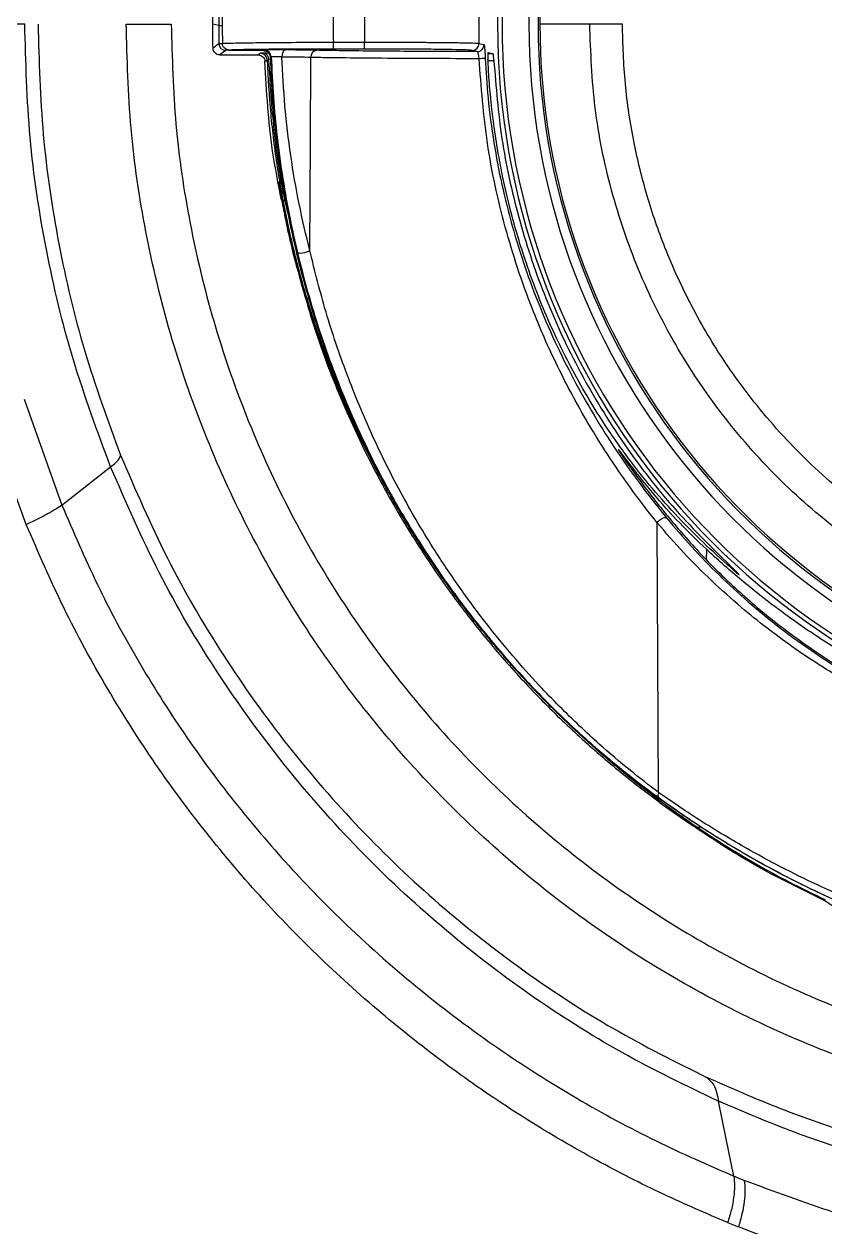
# Model space of a CAD drawing. Extents: x -50 to 17, y -20 to 123.
# Drawn here: x -45.55 to -42.06, y 31.55 to 36.8 of the extents above; entities that cross this region are included whole.
import ezdxf

# ---------------------------------------------------------------- set-up
doc = ezdxf.new("R2010")
doc.units = 0
doc.header["$MEASUREMENT"] = 0
doc.layers.add('GEOMETRY', color=2, linetype='Continuous', lineweight=25)

# ---------------------------------------------------------------- blocks, each defined once
blk = doc.blocks.new('2026 FREEFLOW AZURE')
at = {"layer": 'GEOMETRY'}
for p, q in [((-29.1044, -40.3297), (-29.3616, -40.3297)), ((-28.2574, -40.3363), (-28.2837, -40.3297)), ((-26.6376, -40.3297), (-26.8532, -40.3297)), ((-28.2566, -40.4154), (-28.2413, -40.414)), ((-28.2104, -40.4434), (-28.0581, -40.4434)), ((-27.7568, -40.409), (-27.6207, -40.409)), ((-27.7568, -40.4388), (-27.7568, -40.409)), ((-27.6207, -40.4388), (-27.7568, -40.4388)), ((-27.6207, -40.4388), (-27.6207, -40.409)), ((-28.2524, -40.4646), (-28.0854, -40.4646)), ((-28.0381, -40.4565), (-28.0609, -40.4568)), ((-27.0817, -40.4894), (-27.0559, -40.4894)), ((-27.0588, -40.4598), (-27.0811, -40.4598)), ((-27.9762, -41.0418), (-27.9792, -41.0407)), ((-29.1073, -41.9682), (-28.942, -42.4307)), ((-29.0978, -42.5153), (-29.2737, -42.0329)), ((-26.4769, -42.243), (-26.4767, -42.2332)), ((-28.942, -42.4307), (-28.7293, -42.2643)), ((-26.3367, -43.6862), (-26.3435, -42.5079)), ((-26.1271, -42.67), (-26.1269, -42.6249)), ((-26.0353, -45.5647), (-25.9884, -45.5836))]:
    blk.add_line(p, q, dxfattribs=at)
at = {"layer": 'GEOMETRY', "flags": 128}
for points in [[(-28.2267, -40.4449), (-28.2411, -40.4559), (-28.2524, -40.4646)], [(-28.0581, -40.4434), (-28.0599, -40.4447), (-28.0613, -40.4458)], [(-27.9649, -40.4427), (-27.9681, -40.4434), (-27.9712, -40.4451), (-27.974, -40.4478), (-27.9765, -40.4515), (-27.9786, -40.456), (-27.9801, -40.461), (-27.9811, -40.4666), (-27.9815, -40.4723)], [(-27.1289, -40.4501), (-27.1413, -40.4471), (-27.151, -40.4447)], [(-27.1211, -40.414), (-27.1087, -40.417), (-27.0989, -40.4194)], [(-27.0816, -40.4542), (-27.0688, -40.4573), (-27.0588, -40.4598)], [(-28.0761, -40.4573), (-28.0813, -40.4614), (-28.0854, -40.4646)], [(-28.0555, -40.4934), (-28.0502, -40.4894), (-28.0461, -40.4862)], [(-28.0313, -40.4748), (-28.0295, -40.4735), (-28.0281, -40.4724)], [(-27.8598, -41.3194), (-27.8572, -40.846), (-27.8552, -40.4742)], [(-27.9815, -41.0954), (-27.9799, -41.0973), (-27.9756, -41.0984), (-27.9692, -41.0988), (-27.9644, -41.0986)], [(-27.8598, -41.3194), (-27.8657, -41.3231), (-27.8735, -41.3264), (-27.8823, -41.329), (-27.8914, -41.3307), (-27.8998, -41.3312), (-27.9068, -41.3306), (-27.9117, -41.3288), (-27.914, -41.3261)], [(-26.3435, -42.5079), (-26.339, -42.5023), (-26.3335, -42.4971), (-26.3274, -42.4925), (-26.321, -42.4889), (-26.3148, -42.4865), (-26.3092, -42.4855), (-26.3045, -42.486), (-26.3011, -42.4879)], [(-25.6105, -44.1536), (-25.6105, -44.1567), (-25.6106, -44.1591)], [(-26.0084, -45.3616), (-26.0418, -45.1983), (-26.0752, -45.0349)]]:
    blk.add_lwpolyline(points, dxfattribs=at)
at = {"layer": 'GEOMETRY'}
for centre, radius, start, end in [((-23.8392, -40.3296), 3.201, 101.9069, 258.093), ((-23.8392, -40.3295), 3.181, 102.0011, 257.9989), ((-23.8392, -40.3295), 3.064, 102.4665, 257.5334), ((-23.8392, -40.3293), 3.024, 102.6741, 257.3258), ((-23.8392, -40.3273), 3.016, 103.1791, 256.8208), ((-23.8392, -40.3363), 4.4181, 178.9739, 180), ((-23.8392, -40.3368), 4.4027, 178.9952, 180), ((-23.8392, -40.3384), 3.9182, 178.9687, 181.0312), ((-23.8392, -40.3384), 3.7821, 178.9316, 181.0683), ((-23.8392, -40.3364), 3.2828, 178.6457, 181.3542), ((-28.2423, -40.1098), 0.227, 266.1953, 270.0789), ((-23.8392, -40.3363), 4.4181, 180, 181.026), ((-23.8392, -40.3368), 4.4027, 180, 181.0048), ((-21.1629, -49.6221), 11.6225, 127.61424, 127.77485), ((-28.2266, -40.4149), 0.03, 181.0434, 269.9832), ((-28.0613, -40.4758), 0.03, 1.9141, 89.9835), ((-28.0581, -40.4734), 0.03, 1.871, 89.9835), ((-27.8272, -40.4724), 0.028, 96.015, 183.6399), ((-27.1511, -40.4147), 0.03, 270.0848, 1.3286), ((-27.1289, -40.4201), 0.03, 270.085, 1.4647), ((-28.0761, -40.4873), 0.03, 2.1143, 89.9836), ((-28.0656, -40.4836), 0.0272, 354.0573, 80.0712), ((-27.1335, -40.0641), 0.4159, 271.7828, 275.4914), ((-26.3191, -43.6967), 0.0205, 149.1735, 220.4012), ((-26.2173, -43.7862), 0.0159, 166.52, 229.4734), ((-26.1628, -43.8208), 0.0169, 244.4454, 302.5177)]:
    blk.add_arc(centre, radius, start, end, dxfattribs=at)
for points, knots in [([(0, -78.9807), (-0.2, -78.9806), (-1.2, -78.9802), (-3.8001, -78.9706), (-7.8002, -78.9311), (-12.2829, -78.85), (-16.448, -78.7432), (-20.2955, -78.617), (-23.1801, -78.4946), (-25.1028, -78.4087), (-25.9062, -78.3706), (-26.5502, -78.3109), (-27.0326, -78.2324), (-27.5088, -78.1229), (-28.0194, -77.9636), (-28.5584, -77.7443), (-29.1196, -77.4599), (-29.6551, -77.1295), (-30.1606, -76.7561), (-30.6321, -76.3407), (-31.0676, -75.8869), (-31.4641, -75.3985), (-31.7943, -74.9136), (-32.0654, -74.4413), (-32.2868, -73.9889), (-32.4781, -73.5224), (-32.6376, -73.0447), (-32.772, -72.5285), (-32.8702, -71.9733), (-32.9456, -71.1863), (-33.0009, -70.2008), (-33.0534, -69.0184), (-33.0915, -67.8353), (-33.171, -65.4701), (-33.2841, -61.9227), (-33.3842, -57.1916), (-33.4538, -52.46), (-33.4941, -47.728), (-33.5123, -42.9959), (-33.5152, -37.7511), (-33.5017, -31.9936), (-33.4541, -26.4051), (-33.3783, -21.4986), (-33.2967, -17.7475), (-33.2045, -14.4704), (-33.1115, -11.6671), (-33.0234, -9.6084), (-32.9688, -8.2933), (-32.9388, -7.7222), (-32.8886, -7.1485), (-32.7978, -6.5752), (-32.66, -6.0074), (-32.4856, -5.4765), (-32.2819, -4.9834), (-32.0573, -4.5269), (-31.8027, -4.0858), (-31.5196, -3.6631), (-31.2086, -3.2613), (-30.87, -2.8823), (-30.5058, -2.5264), (-30.118, -2.1956), (-29.7093, -1.8918), (-29.2828, -1.6181), (-28.8398, -1.3749), (-28.3823, -1.1622), (-27.9107, -0.9813), (-27.4282, -0.8346), (-26.908, -0.7182), (-26.3509, -0.642), (-25.7605, -0.5973), (-25.1687, -0.5733), (-23.2063, -0.4943), (-19.8745, -0.3423), (-15.9539, -0.2243), (-12.033, -0.1268), (-8.1115, -0.0549), (-3.8389, -0.0078), (-1.135, -0.0023), (0, 0)], [0, 0, 0, 0, 0.0043698, 0.0218491, 0.056809, 0.091769, 0.1198046, 0.1478403, 0.1758752, 0.1828844, 0.189893, 0.1934458, 0.1970065, 0.2005644, 0.2041136, 0.2086796, 0.2132619, 0.2178446, 0.222411, 0.2269761, 0.2315574, 0.2361388, 0.2407038, 0.2443597, 0.2480279, 0.2517, 0.2553674, 0.2590225, 0.2633453, 0.2676701, 0.2762888, 0.2849086, 0.2935298, 0.3021503, 0.3366129, 0.3710757, 0.4055387, 0.4400022, 0.4744661, 0.5089296, 0.5545948, 0.6002598, 0.6310333, 0.6618067, 0.6822341, 0.7026616, 0.7230888, 0.7272545, 0.73142, 0.7355829, 0.7398316, 0.7440869, 0.7483354, 0.7520285, 0.7557342, 0.7594436, 0.7631483, 0.7668405, 0.7705359, 0.7742442, 0.7779569, 0.7816651, 0.7853605, 0.7890218, 0.7926972, 0.7963758, 0.800048, 0.8037066, 0.8080106, 0.8123205, 0.8166378, 0.8209518, 0.8552299, 0.8895082, 0.9066462, 0.9409236, 0.9752009, 1, 1, 1, 1]), ([(0, -78.7726), (-1.424, -78.769), (-4.2759, -78.762), (-8.5576, -78.7097), (-12.8432, -78.6294), (-17.295, -78.5116), (-21.0157, -78.3798), (-23.4132, -78.2765), (-24.3106, -78.2354), (-24.6052, -78.2217), (-24.9025, -78.2077), (-25.2182, -78.1926), (-25.619, -78.1726), (-26.0846, -78.1465), (-26.6157, -78.0981), (-27.1381, -78.0038), (-27.6568, -77.8657), (-28.1617, -77.6853), (-28.6498, -77.4682), (-29.121, -77.2173), (-29.5724, -76.9317), (-30.0027, -76.6129), (-30.4084, -76.2631), (-30.7873, -75.8843), (-31.1373, -75.4786), (-31.4564, -75.0481), (-31.7432, -74.5948), (-31.9949, -74.1217), (-32.2158, -73.6246), (-32.4034, -73.1052), (-32.5509, -72.5636), (-32.6557, -72.0114), (-32.7135, -71.457), (-32.748, -70.899), (-32.7793, -70.2344), (-32.8133, -69.462), (-32.8498, -68.5875), (-32.9034, -67.2216), (-32.9688, -65.3629), (-33.0581, -62.4001), (-33.1438, -58.8258), (-33.2141, -54.7839), (-33.2608, -50.8844), (-33.289, -47.1273), (-33.303, -43.3671), (-33.3064, -39.2589), (-33.3023, -34.8112), (-33.2789, -30.0251), (-33.2303, -25.2473), (-33.1548, -20.6608), (-33.0516, -16.2679), (-32.9546, -13.1601), (-32.8794, -11.1464), (-32.8429, -10.2227), (-32.803, -9.2862), (-32.7689, -8.4977), (-32.7349, -7.8595), (-32.7014, -7.3806), (-32.6431, -6.9014), (-32.5507, -6.4237), (-32.4255, -5.9535), (-32.2626, -5.477), (-32.0603, -4.9973), (-31.8179, -4.5173), (-31.5404, -4.0579), (-31.2302, -3.6207), (-30.8885, -3.2077), (-30.5176, -2.8211), (-30.1192, -2.463), (-29.6954, -2.1351), (-29.2484, -1.8393), (-28.7809, -1.5777), (-28.2957, -1.351), (-27.7877, -1.1569), (-27.2564, -1.0037), (-26.7105, -0.8956), (-26.1548, -0.838), (-25.5911, -0.8063), (-25.0233, -0.7786), (-24.2111, -0.7404), (-23.1541, -0.6928), (-20.7157, -0.5902), (-17.2809, -0.4688), (-12.852, -0.3514), (-8.5617, -0.271), (-4.2771, -0.2187), (-1.4242, -0.2116), (0, -0.2081)], [0, 0, 0, 0, 0.0312612, 0.0626079, 0.0940026, 0.1253571, 0.1603734, 0.175733, 0.1780362, 0.1800961, 0.182206, 0.1845704, 0.1870343, 0.1910167, 0.194808, 0.198734, 0.202655, 0.2065789, 0.2104903, 0.2143719, 0.2182889, 0.2222045, 0.2261203, 0.2300375, 0.2339549, 0.2378723, 0.2417901, 0.2457194, 0.2496274, 0.2537222, 0.2578306, 0.2619383, 0.2660447, 0.2700593, 0.2742093, 0.2806511, 0.2870319, 0.2934253, 0.3106591, 0.3278617, 0.3584975, 0.3891462, 0.4166064, 0.44411, 0.4716281, 0.4991549, 0.5342961, 0.5692692, 0.6042247, 0.639188, 0.669971, 0.7006873, 0.7074453, 0.7142101, 0.7209811, 0.7280224, 0.7315366, 0.7350115, 0.7385579, 0.7421283, 0.7456836, 0.7492314, 0.7531737, 0.7571044, 0.7610247, 0.7649455, 0.7688635, 0.7727804, 0.7766967, 0.7806133, 0.7845309, 0.7884546, 0.7923614, 0.796278, 0.8003826, 0.8044848, 0.8084773, 0.8126362, 0.8168791, 0.8209563, 0.8304858, 0.8401077, 0.8745332, 0.9059355, 0.9373691, 0.9687354, 1, 1, 1, 1]), ([(0, -78.5134), (-1.424, -78.5098), (-4.2756, -78.5028), (-8.5562, -78.4505), (-12.8399, -78.3702), (-16.052, -78.2851), (-18.1908, -78.2173), (-19.2584, -78.1811), (-20.3254, -78.1425), (-21.3916, -78.1015), (-22.4567, -78.058), (-23.5117, -78.0126), (-24.5581, -77.9645), (-25.4274, -77.9239), (-26.12, -77.8847), (-26.6364, -77.8331), (-27.1406, -77.7371), (-27.6375, -77.5996), (-28.122, -77.4213), (-28.5918, -77.2077), (-29.0455, -76.9607), (-29.4792, -76.6808), (-29.8916, -76.3692), (-30.2799, -76.028), (-30.6419, -75.659), (-30.976, -75.2646), (-31.2799, -74.8462), (-31.5521, -74.406), (-31.7916, -73.9467), (-32.0003, -73.4642), (-32.1768, -72.9605), (-32.3135, -72.4362), (-32.4093, -71.9018), (-32.4609, -71.3556), (-32.4935, -70.8015), (-32.5161, -70.3089), (-32.5345, -69.8978), (-32.5493, -69.5599), (-32.564, -69.217), (-32.5791, -68.8544), (-32.5944, -68.4808), (-32.6092, -68.1063), (-32.6492, -67.0731), (-32.7089, -65.3806), (-32.7984, -62.4159), (-32.8843, -58.8381), (-32.962, -54.3773), (-33.0148, -49.643), (-33.0421, -44.6345), (-33.0473, -40.0288), (-33.0442, -35.8268), (-33.0308, -32.0202), (-33.0028, -28.2033), (-32.9573, -24.379), (-32.8978, -20.8952), (-32.8278, -17.7523), (-32.7518, -14.9518), (-32.6827, -12.8379), (-32.63, -11.4088), (-32.601, -10.6621), (-32.5707, -9.9165), (-32.5377, -9.154), (-32.5083, -8.4809), (-32.4777, -7.8989), (-32.4451, -7.4273), (-32.39, -6.961), (-32.302, -6.5), (-32.1826, -6.0461), (-32.0266, -5.5864), (-31.8331, -5.1237), (-31.6007, -4.6612), (-31.335, -4.2178), (-31.0372, -3.7954), (-30.7088, -3.3961), (-30.352, -3.022), (-29.9686, -2.6751), (-29.5605, -2.3578), (-29.1302, -2.0711), (-28.6793, -1.8171), (-28.2111, -1.597), (-27.7216, -1.4085), (-27.2114, -1.2598), (-26.6848, -1.1542), (-26.1425, -1.0969), (-25.5885, -1.0658), (-25.0275, -1.0383), (-24.2175, -1.0002), (-23.1571, -0.9523), (-21.4985, -0.8826), (-19.4927, -0.8063), (-16.4967, -0.7073), (-12.8515, -0.6107), (-8.5617, -0.5302), (-4.2772, -0.4779), (-1.4242, -0.4709), (0, -0.4673)], [0, 0, 0, 0, 0.031448, 0.062976, 0.094543, 0.126068, 0.133937, 0.1418, 0.14966, 0.157515, 0.165366, 0.1732, 0.180838, 0.188498, 0.19242, 0.196157, 0.199951, 0.203738, 0.207532, 0.21134, 0.215126, 0.218929, 0.22273, 0.226531, 0.230334, 0.234136, 0.237937, 0.241744, 0.245555, 0.249366, 0.253345, 0.25733, 0.261319, 0.265321, 0.26944, 0.273577, 0.276209, 0.27853, 0.281045, 0.283789, 0.286545, 0.289303, 0.292066, 0.30938, 0.326703, 0.357571, 0.388416, 0.425233, 0.462131, 0.499028, 0.526948, 0.554931, 0.583095, 0.611244, 0.639395, 0.660044, 0.68067, 0.701266, 0.706754, 0.712254, 0.717768, 0.723234, 0.729109, 0.732647, 0.736104, 0.739548, 0.74301, 0.746461, 0.749906, 0.753722, 0.757527, 0.761327, 0.765128, 0.76893, 0.772733, 0.776535, 0.780338, 0.78414, 0.787945, 0.791757, 0.795555, 0.799518, 0.803479, 0.807398, 0.811551, 0.815731, 0.819802, 0.829461, 0.839173, 0.856464, 0.87379, 0.905374, 0.936993, 0.968546, 1, 1, 1, 1]), ([(0, -77.5952), (-1.4223, -77.5916), (-4.2703, -77.5846), (-8.5452, -77.5324), (-12.8224, -77.4522), (-16.08, -77.3659), (-18.3167, -77.2945), (-19.5347, -77.2526), (-20.752, -77.2076), (-21.9685, -77.1594), (-23.185, -77.108), (-24.3995, -77.0528), (-25.3775, -77.0073), (-26.0974, -76.9661), (-26.5583, -76.9152), (-26.9909, -76.8278), (-27.4146, -76.7053), (-27.8312, -76.5467), (-28.238, -76.3571), (-28.6313, -76.1374), (-29.006, -75.8898), (-29.3616, -75.615), (-29.6959, -75.3148), (-30.0073, -74.9906), (-30.2938, -74.6444), (-30.554, -74.278), (-30.7869, -73.8926), (-30.9906, -73.489), (-31.1763, -73.0491), (-31.3342, -72.5727), (-31.4541, -72.0597), (-31.5184, -71.6002), (-31.5495, -71.1948), (-31.5712, -70.8442), (-31.589, -70.4835), (-31.6033, -70.1671), (-31.6149, -69.908), (-31.6236, -69.7111), (-31.6319, -69.5227), (-31.6405, -69.3228), (-31.6498, -69.1013), (-31.6724, -68.5592), (-31.722, -67.3109), (-31.7909, -65.3602), (-31.8804, -62.3971), (-31.9663, -58.8196), (-32.0324, -55.0279), (-32.0748, -51.6341), (-32.1012, -48.6346), (-32.1179, -45.6313), (-32.1263, -42.6275), (-32.1284, -39.585), (-32.1266, -36.502), (-32.1181, -33.358), (-32.1003, -30.1922), (-32.0714, -27.0066), (-32.0297, -23.8208), (-31.9681, -20.2966), (-31.8784, -16.4368), (-31.7841, -13.3929), (-31.7146, -11.5017), (-31.6858, -10.7561), (-31.6555, -10.0087), (-31.6222, -9.2362), (-31.5926, -8.558), (-31.5625, -7.9784), (-31.5325, -7.5358), (-31.4842, -7.1162), (-31.4085, -6.7154), (-31.3059, -6.3216), (-31.1711, -5.9219), (-31.0032, -5.5194), (-30.8026, -5.1167), (-30.5726, -4.7314), (-30.3149, -4.3639), (-30.0304, -4.0162), (-29.721, -3.6903), (-29.3882, -3.388), (-29.0341, -3.1111), (-28.6608, -2.8614), (-28.2686, -2.6393), (-27.8619, -2.4472), (-27.4595, -2.2913), (-27.0657, -2.1729), (-26.6806, -2.0879), (-26.2769, -2.03), (-25.8437, -2.0001), (-25.3842, -1.9746), (-24.9112, -1.9522), (-24.1583, -1.9166), (-23.1262, -1.8701), (-20.6878, -1.7674), (-17.2587, -1.6461), (-12.8366, -1.5288), (-8.552, -1.4484), (-4.2725, -1.3961), (-1.4226, -1.3891), (0, -1.3855)], [0, 0, 0, 0, 0.032093, 0.064261, 0.096463, 0.128618, 0.13779, 0.146955, 0.156117, 0.165275, 0.174426, 0.18359, 0.192706, 0.196519, 0.199858, 0.20316, 0.206462, 0.2098, 0.213209, 0.216579, 0.219956, 0.223333, 0.22671, 0.230087, 0.233464, 0.23684, 0.240219, 0.243616, 0.247032, 0.250984, 0.254925, 0.258903, 0.261438, 0.264099, 0.266829, 0.269587, 0.271245, 0.272681, 0.274034, 0.2755, 0.277196, 0.279036, 0.287742, 0.305384, 0.323079, 0.35463, 0.386128, 0.408646, 0.431211, 0.453811, 0.476413, 0.498988, 0.522461, 0.545976, 0.569927, 0.593895, 0.617858, 0.641816, 0.673426, 0.704971, 0.71053, 0.716126, 0.721808, 0.727407, 0.733573, 0.737125, 0.740502, 0.743582, 0.74665, 0.749697, 0.752757, 0.756159, 0.759531, 0.7629, 0.766273, 0.76965, 0.773027, 0.776405, 0.779783, 0.78316, 0.786531, 0.789943, 0.7933, 0.796261, 0.799211, 0.80219, 0.805455, 0.809005, 0.812573, 0.816141, 0.826012, 0.835886, 0.871208, 0.903432, 0.935697, 0.967901, 1, 1, 1, 1]), ([(-28.2837, -40.3297), (-28.2836, -40.31), (-28.2835, -40.2748), (-28.2828, -40.2396), (-28.2824, -40.2241)], [0, 0, 0, 0, 0.56, 1, 1, 1, 1]), ([(-28.7293, -42.2643), (-28.7867, -42.1096), (-28.9013, -41.8006), (-29.0162, -41.3172), (-29.0909, -40.826), (-29.0999, -40.4952), (-29.1044, -40.3298)], [0, 0, 0, 0, 0.250991, 0.501314, 0.75063, 1, 1, 1, 1]), ([(-29.0463, -40.3297), (-29.0419, -40.4909), (-29.0332, -40.8132), (-28.9615, -41.2916), (-28.8514, -41.762), (-28.7411, -42.0627), (-28.6859, -42.2131)], [0, 0, 0, 0, 0.249811, 0.499285, 0.74946, 1, 1, 1, 1]), ([(-24.1103, -45.1444), (-24.2619, -45.1317), (-24.5653, -45.1063), (-25.0131, -45.0138), (-25.4507, -44.8826), (-25.8737, -44.7097), (-26.2786, -44.4978), (-26.6617, -44.2486), (-27.0195, -43.9642), (-27.3488, -43.6473), (-27.6467, -43.3007), (-27.9104, -42.9275), (-28.1377, -42.5311), (-28.3265, -42.115), (-28.4753, -41.6829), (-28.5818, -41.2387), (-28.6489, -40.7863), (-28.6573, -40.4819), (-28.6614, -40.3297)], [0, 0, 0, 0, 0.062497, 0.124992, 0.187486, 0.249982, 0.312482, 0.374987, 0.437496, 0.500003, 0.562506, 0.625005, 0.687499, 0.749993, 0.812488, 0.874988, 0.937492, 1, 1, 1, 1]), ([(-28.6614, -40.3297), (-28.6574, -40.3297), (-28.6492, -40.3297), (-28.6033, -40.3297), (-28.5397, -40.3297), (-28.4898, -40.3297), (-28.4649, -40.3297)], [0, 0, 0, 0, 0.25, 0.5, 0.75, 1, 1, 1, 1]), ([(-28.4649, -40.3297), (-28.4609, -40.4758), (-28.4529, -40.768), (-28.3883, -41.2021), (-28.2861, -41.6283), (-28.1433, -42.0427), (-27.9624, -42.4418), (-27.7443, -42.8217), (-27.4914, -43.1795), (-27.2079, -43.5092), (-26.8975, -43.809), (-26.5591, -44.0796), (-26.1928, -44.3202), (-25.8025, -44.5257), (-25.3962, -44.6928), (-24.9751, -44.8201), (-24.5417, -44.9108), (-24.2465, -44.9357), (-24.0992, -44.9481)], [0, 0, 0, 0, 0.062575, 0.1251, 0.187603, 0.250097, 0.312579, 0.375035, 0.437447, 0.499992, 0.561018, 0.622088, 0.685326, 0.748463, 0.810758, 0.873216, 0.936713, 1, 1, 1, 1]), ([(-28.2824, -40.4353), (-28.2828, -40.4156), (-28.2836, -40.3804), (-28.2836, -40.3452), (-28.2837, -40.3297)], [0, 0, 0, 0, 0.56, 1, 1, 1, 1]), ([(-21.0407, -40.3297), (-21.0454, -40.452), (-21.0546, -40.6964), (-21.1291, -41.0567), (-21.2465, -41.4043), (-21.409, -41.7334), (-21.6128, -42.0383), (-21.8546, -42.314), (-22.1302, -42.5558), (-22.435, -42.7596), (-22.764, -42.922), (-23.1115, -43.0402), (-23.4717, -43.112), (-23.8384, -43.1362), (-24.2051, -43.1122), (-24.5655, -43.0405), (-24.9133, -42.9225), (-25.2425, -42.7601), (-25.5476, -42.5562), (-25.8234, -42.3144), (-26.0653, -42.0386), (-26.2692, -41.7336), (-26.4318, -41.4044), (-26.5492, -41.0568), (-26.6237, -40.6965), (-26.6329, -40.452), (-26.6376, -40.3297)], [0, 0, 0, 0, 0.041718, 0.083416, 0.125087, 0.166732, 0.208358, 0.249973, 0.291587, 0.333208, 0.374846, 0.416508, 0.458198, 0.49991, 0.541631, 0.583339, 0.625025, 0.666689, 0.708334, 0.74997, 0.791604, 0.833246, 0.874902, 0.91658, 0.958282, 1, 1, 1, 1]), ([(-26.4948, -40.3297), (-26.5129, -40.3297), (-26.5491, -40.3297), (-26.5953, -40.3297), (-26.6287, -40.3297), (-26.6346, -40.3297), (-26.6376, -40.3297)], [0, 0, 0, 0, 0.25, 0.5, 0.75, 1, 1, 1, 1]), ([(-21.1835, -40.3297), (-21.1879, -40.4455), (-21.1968, -40.6775), (-21.2673, -41.0193), (-21.3639, -41.3055), (-21.4707, -41.537), (-21.5727, -41.719), (-21.6886, -41.8923), (-21.8178, -42.0561), (-21.9636, -42.2138), (-22.1262, -42.3633), (-22.3012, -42.4983), (-22.4762, -42.6118), (-22.6485, -42.706), (-22.8692, -42.8067), (-23.1493, -42.902), (-23.491, -42.9702), (-23.8387, -42.9929), (-24.1866, -42.9701), (-24.5285, -42.9022), (-24.8584, -42.7902), (-25.1708, -42.636), (-25.4604, -42.4426), (-25.6788, -42.2511), (-25.8371, -42.0821), (-25.9474, -41.9477), (-26.0423, -41.8151), (-26.1236, -41.6862), (-26.1925, -41.5628), (-26.2548, -41.4359), (-26.3229, -41.276), (-26.3902, -41.0808), (-26.4487, -40.8417), (-26.4874, -40.5906), (-26.4923, -40.4167), (-26.4948, -40.3297)], [0, 0, 0, 0, 0.041634, 0.083398, 0.125022, 0.150045, 0.175007, 0.200019, 0.224976, 0.249986, 0.277195, 0.304363, 0.329396, 0.352152, 0.37494, 0.416615, 0.458274, 0.499948, 0.541596, 0.583354, 0.62499, 0.666603, 0.708313, 0.74993, 0.770781, 0.791582, 0.812423, 0.829418, 0.846355, 0.863281, 0.880245, 0.908834, 0.937454, 0.968726, 1, 1, 1, 1]), ([(-28.2524, -40.4646), (-28.2563, -40.4642), (-28.264, -40.4633), (-28.2739, -40.4566), (-28.2808, -40.4469), (-28.2819, -40.4392), (-28.2824, -40.4353)], [0, 0, 0, 0, 0.25003, 0.499874, 0.749259, 1, 1, 1, 1]), ([(-28.2413, -40.414), (-28.233, -40.4137), (-28.2165, -40.413), (-28.1756, -40.4121), (-28.1251, -40.4112), (-28.0447, -40.4103), (-27.9469, -40.4096), (-27.8399, -40.4091), (-27.7846, -40.409), (-27.7568, -40.409)], [0, 0, 0, 0, 0.128391, 0.254471, 0.37824, 0.4997, 0.748336, 0.873895, 1, 1, 1, 1]), ([(-28.2104, -40.4434), (-28.2144, -40.443), (-28.2222, -40.4421), (-28.2308, -40.4365), (-28.236, -40.4305), (-28.24, -40.4237), (-28.2408, -40.4178), (-28.2413, -40.414)], [0, 0, 0, 0, 0.24978, 0.499297, 0.629295, 0.757708, 1, 1, 1, 1]), ([(-28.2104, -40.4434), (-28.2154, -40.4436), (-28.2242, -40.4441), (-28.2259, -40.4446), (-28.2267, -40.4449)], [0, 0, 0, 0, 0.558394, 1, 1, 1, 1]), ([(-27.7568, -40.4388), (-27.7952, -40.4389), (-27.8716, -40.4389), (-27.9796, -40.4395), (-28.0792, -40.4404), (-28.1643, -40.4417), (-28.1951, -40.4428), (-28.2104, -40.4434)], [0, 0, 0, 0, 0.187666, 0.373776, 0.560449, 0.780252, 1, 1, 1, 1]), ([(-28.0613, -40.4458), (-28.0608, -40.4459), (-28.06, -40.4461), (-28.0542, -40.4462), (-28.0516, -40.4463)], [0, 0, 0, 0, 0.5593506, 1, 1, 1, 1]), ([(-27.9649, -40.4427), (-27.9696, -40.4427), (-27.9789, -40.4426), (-27.995, -40.4426), (-28.0111, -40.4426), (-28.0263, -40.4427), (-28.0395, -40.4428), (-28.0497, -40.443), (-28.0566, -40.4432), (-28.0576, -40.4433), (-28.0581, -40.4434)], [0, 0, 0, 0, 0.124803, 0.249829, 0.374919, 0.499914, 0.624785, 0.749508, 0.87456, 1, 1, 1, 1]), ([(-27.8301, -40.4445), (-27.8516, -40.4441), (-27.8901, -40.4434), (-27.942, -40.4429), (-27.9649, -40.4427)], [0, 0, 0, 0, 0.558411, 1, 1, 1, 1]), ([(-27.1289, -40.4501), (-27.1803, -40.45), (-27.2842, -40.4498), (-27.4336, -40.4491), (-27.581, -40.448), (-27.7193, -40.4465), (-27.7935, -40.4451), (-27.8301, -40.4445)], [0, 0, 0, 0, 0.1836512, 0.3714773, 0.5610478, 0.7831202, 1, 1, 1, 1]), ([(-27.6207, -40.409), (-27.6003, -40.4089), (-27.559, -40.4089), (-27.4966, -40.409), (-27.4472, -40.4091), (-27.4103, -40.4093), (-27.3847, -40.4094), (-27.3581, -40.4095), (-27.3309, -40.4097), (-27.3033, -40.4099), (-27.2854, -40.4101), (-27.2764, -40.4102), (-27.2759, -40.4102), (-27.274, -40.4102), (-27.2607, -40.4103), (-27.2358, -40.4106), (-27.2064, -40.411), (-27.1832, -40.4115), (-27.1564, -40.4121), (-27.1308, -40.4129), (-27.1242, -40.4136), (-27.1211, -40.414)], [0, 0, 0, 0, 0.0802198, 0.1635326, 0.249938, 0.2849157, 0.3225636, 0.3628815, 0.4058691, 0.4515263, 0.4998528, 0.4999337, 0.5006218, 0.5025792, 0.5100596, 0.5736541, 0.6471236, 0.7031079, 0.7496229, 0.8827408, 1, 1, 1, 1]), ([(-27.151, -40.4447), (-27.1571, -40.4441), (-27.1691, -40.4429), (-27.2334, -40.4414), (-27.331, -40.44), (-27.4638, -40.439), (-27.5684, -40.4389), (-27.6207, -40.4388)], [0, 0, 0, 0, 0.187564, 0.374241, 0.560712, 0.780345, 1, 1, 1, 1]), ([(-27.1206, -40.4798), (-27.121, -40.4759), (-27.1218, -40.468), (-27.1239, -40.4583), (-27.1263, -40.4516), (-27.128, -40.4506), (-27.1289, -40.4501)], [0, 0, 0, 0, 0.245721, 0.494218, 0.745704, 1, 1, 1, 1]), ([(-27.0989, -40.4194), (-27.0984, -40.4205), (-27.0975, -40.4229), (-27.096, -40.4384), (-27.0947, -40.4576), (-27.094, -40.4713), (-27.0937, -40.4781)], [0, 0, 0, 0, 0.280134, 0.559706, 0.779799, 1, 1, 1, 1]), ([(-27.0816, -40.4542), (-27.0818, -40.4546), (-27.0822, -40.4554), (-27.0825, -40.4622), (-27.0824, -40.4722), (-27.0821, -40.4801), (-27.082, -40.484)], [0, 0, 0, 0, 0.250053, 0.499878, 0.7492, 1, 1, 1, 1]), ([(-28.0854, -40.4646), (-28.0816, -40.465), (-28.0739, -40.4659), (-28.0642, -40.4725), (-28.0572, -40.482), (-28.0561, -40.4896), (-28.0555, -40.4934)], [0, 0, 0, 0, 0.250022, 0.499878, 0.749291, 1, 1, 1, 1]), ([(-28.0609, -40.4568), (-28.0656, -40.4569), (-28.074, -40.457), (-28.0755, -40.4572), (-28.0761, -40.4573)], [0, 0, 0, 0, 0.559809, 1, 1, 1, 1]), ([(-27.9832, -41.0983), (-27.9973, -41.0272), (-28.037, -40.8276), (-28.0482, -40.6243), (-28.0555, -40.4934)], [0, 0, 0, 0, 0.35646, 1, 1, 1, 1]), ([(-28.0461, -40.4862), (-28.0419, -40.5649), (-28.0334, -40.7222), (-28.0038, -40.9557), (-27.9625, -41.1852), (-27.9204, -41.3608), (-27.8851, -41.4878), (-27.861, -41.5683), (-27.8362, -41.6452), (-27.8098, -41.7221), (-27.7863, -41.7867), (-27.761, -41.8528), (-27.7374, -41.9119), (-27.7113, -41.9741), (-27.6859, -42.0323), (-27.6594, -42.0905), (-27.6313, -42.1499), (-27.6025, -42.2085), (-27.583, -42.2464), (-27.5735, -42.2648)], [0, 0, 0, 0, 0.12548, 0.250939, 0.376538, 0.501325, 0.543464, 0.590724, 0.638076, 0.675089, 0.723255, 0.750056, 0.790443, 0.827009, 0.859756, 0.893912, 0.931026, 0.966388, 1, 1, 1, 1]), ([(-28.0461, -40.4862), (-28.0457, -40.4862), (-28.0449, -40.4862), (-28.0406, -40.4864), (-28.0385, -40.4865)], [0, 0, 0, 0, 0.4997992, 1, 1, 1, 1]), ([(-27.9478, -41.1848), (-27.9546, -41.1568), (-27.9853, -41.0296), (-28.0187, -40.7964), (-28.0319, -40.5897), (-28.0385, -40.4865)], [0, 0, 0, 0, 0.124034, 0.562765, 1, 1, 1, 1]), ([(-27.5686, -42.2687), (-27.5913, -42.2233), (-27.6368, -42.1327), (-27.6996, -41.9914), (-27.7607, -41.8399), (-27.814, -41.6902), (-27.8599, -41.5442), (-27.9019, -41.3933), (-27.9415, -41.2252), (-27.9766, -41.0406), (-28.0033, -40.8546), (-28.0226, -40.6658), (-28.0284, -40.5386), (-28.0313, -40.4748)], [0, 0, 0, 0, 0.081583, 0.163148, 0.250004, 0.346393, 0.421162, 0.498479, 0.600402, 0.700131, 0.800125, 0.899873, 1, 1, 1, 1]), ([(-28.0281, -40.4724), (-28.0279, -40.4722), (-28.0274, -40.4719), (-28.024, -40.4716), (-28.0189, -40.4713), (-28.0123, -40.4712), (-28.0046, -40.4713), (-27.9966, -40.4715), (-27.9885, -40.4719), (-27.9839, -40.4722), (-27.9815, -40.4723)], [0, 0, 0, 0, 0.125618, 0.250676, 0.375271, 0.49995, 0.62478, 0.749815, 0.874727, 1, 1, 1, 1]), ([(-28.0281, -40.4724), (-28.0255, -40.5312), (-28.0204, -40.6489), (-28.0031, -40.8273), (-27.9787, -41.0053), (-27.9485, -41.1739), (-27.9249, -41.2781), (-27.914, -41.3261)], [0, 0, 0, 0, 0.201934, 0.404305, 0.615918, 0.822902, 1, 1, 1, 1]), ([(-27.9815, -40.4723), (-27.9572, -40.4726), (-27.9087, -40.4731), (-27.873, -40.4738), (-27.8552, -40.4742)], [0, 0, 0, 0, 0.501076, 1, 1, 1, 1]), ([(-27.8598, -41.3194), (-27.876, -41.2517), (-27.9083, -41.1168), (-27.9445, -40.9037), (-27.9706, -40.689), (-27.9779, -40.5444), (-27.9815, -40.4723)], [0, 0, 0, 0, 0.251646, 0.501185, 0.751316, 1, 1, 1, 1]), ([(-27.8552, -40.4742), (-27.832, -40.4746), (-27.7862, -40.4754), (-27.6788, -40.4768), (-27.5277, -40.4782), (-27.3284, -40.4793), (-27.1887, -40.4796), (-27.1206, -40.4798)], [0, 0, 0, 0, 0.135062, 0.267288, 0.522821, 0.76706, 1, 1, 1, 1]), ([(-26.3435, -42.5079), (-26.3777, -42.4641), (-26.4465, -42.3759), (-26.5488, -42.2285), (-26.6622, -42.0472), (-26.78, -41.8283), (-26.9052, -41.5436), (-27.0124, -41.2175), (-27.0924, -40.852), (-27.1112, -40.6036), (-27.1206, -40.4798)], [0, 0, 0, 0, 0.082647, 0.166375, 0.250822, 0.375825, 0.500816, 0.66697, 0.834064, 1, 1, 1, 1]), ([(-27.0937, -40.4781), (-27.0902, -40.5361), (-27.0827, -40.6599), (-27.0582, -40.8442), (-27.0228, -41.031), (-26.9773, -41.2131), (-26.922, -41.3909), (-26.8564, -41.5664), (-26.7823, -41.7355), (-26.6987, -41.9011), (-26.6072, -42.0608), (-26.5086, -42.2135), (-26.405, -42.3584), (-26.3358, -42.4446), (-26.3011, -42.4879)], [0, 0, 0, 0, 0.0780225, 0.1665472, 0.2493951, 0.3331697, 0.4183466, 0.4992167, 0.5845665, 0.6662784, 0.7492153, 0.834359, 0.9167284, 1, 1, 1, 1]), ([(-26.2378, -42.4982), (-26.2752, -42.4581), (-26.3504, -42.3774), (-26.4623, -42.2374), (-26.5592, -42.1003), (-26.6424, -41.9676), (-26.7109, -41.8463), (-26.7753, -41.7189), (-26.8348, -41.5868), (-26.8911, -41.444), (-26.9412, -41.2959), (-26.984, -41.1451), (-27.0145, -41.0138), (-27.0374, -40.8947), (-27.0556, -40.7805), (-27.0695, -40.6631), (-27.0779, -40.5618), (-27.0808, -40.5057), (-27.082, -40.484)], [0, 0, 0, 0, 0.0824311, 0.1657209, 0.2503718, 0.311122, 0.3758003, 0.4357323, 0.5002015, 0.5671159, 0.6380019, 0.7062843, 0.7736757, 0.8155758, 0.8660484, 0.9260092, 0.9713896, 1, 1, 1, 1]), ([(-27.0559, -40.4894), (-27.0467, -40.6037), (-27.0281, -40.834), (-26.9531, -41.1752), (-26.843, -41.5096), (-26.6936, -41.8362), (-26.5058, -42.1474), (-26.2844, -42.4391), (-26.112, -42.6093), (-26.0264, -42.6937)], [0, 0, 0, 0, 0.137831, 0.277768, 0.419024, 0.560764, 0.708841, 0.855556, 1, 1, 1, 1]), ([(-27.9849, -41.0773), (-27.9865, -41.0684), (-27.9893, -41.0531), (-27.9926, -41.0346), (-27.9945, -41.0242), (-27.9954, -41.0194), (-27.9956, -41.0189), (-27.9956, -41.0186)], [0, 0, 0, 0, 0.386175, 0.670019, 0.842829, 0.926937, 1, 1, 1, 1]), ([(-27.9956, -41.0186), (-27.9956, -41.0188), (-27.9956, -41.0193), (-27.995, -41.0239), (-27.9934, -41.0341), (-27.9905, -41.0523), (-27.9878, -41.0676), (-27.9863, -41.0763)], [0, 0, 0, 0, 0.072592, 0.156003, 0.330036, 0.613905, 1, 1, 1, 1]), ([(-27.9863, -41.0763), (-27.9811, -41.1049), (-27.9706, -41.1628), (-27.9521, -41.2511), (-27.938, -41.3101), (-27.931, -41.3393)], [0, 0, 0, 0, 0.330649, 0.668345, 1, 1, 1, 1]), ([(-27.9863, -41.0763), (-27.9861, -41.0771), (-27.9857, -41.0782), (-27.984, -41.0788), (-27.9836, -41.079)], [0, 0, 0, 0, 0.750531, 1, 1, 1, 1]), ([(-27.9815, -41.0954), (-27.9821, -41.092), (-27.9833, -41.086), (-27.9844, -41.0799), (-27.9849, -41.0773)], [0, 0, 0, 0, 0.559993, 1, 1, 1, 1]), ([(-26.2276, -43.7983), (-26.2765, -43.7631), (-26.3741, -43.6928), (-26.5283, -43.569), (-26.6833, -43.4328), (-26.8512, -43.2702), (-27.0294, -43.0764), (-27.2082, -42.8539), (-27.358, -42.6396), (-27.481, -42.4399), (-27.5817, -42.2568), (-27.6724, -42.0709), (-27.7533, -41.8825), (-27.8248, -41.6912), (-27.8867, -41.4966), (-27.9402, -41.2985), (-27.9677, -41.1632), (-27.9815, -41.0954)], [0, 0, 0, 0, 0.062787, 0.125368, 0.186482, 0.250773, 0.332825, 0.417537, 0.501222, 0.563972, 0.626656, 0.688935, 0.751003, 0.813012, 0.875092, 0.937371, 1, 1, 1, 1]), ([(-27.931, -41.3393), (-27.8983, -41.4589), (-27.8346, -41.692), (-27.7046, -42.0207), (-27.5587, -42.3214), (-27.399, -42.5936), (-27.2361, -42.8304), (-27.0725, -43.038), (-26.909, -43.222), (-26.738, -43.3933), (-26.5606, -43.552), (-26.3776, -43.6977), (-26.1907, -43.8316), (-26.0615, -43.9114), (-25.9975, -43.9509)], [0, 0, 0, 0, 0.111433, 0.217225, 0.317376, 0.411886, 0.500753, 0.575726, 0.649481, 0.72202, 0.793341, 0.863445, 0.932331, 1, 1, 1, 1]), ([(-27.914, -41.3261), (-27.8996, -41.3839), (-27.8708, -41.4992), (-27.8183, -41.6696), (-27.7589, -41.8382), (-27.6919, -42.0048), (-27.617, -42.17), (-27.5334, -42.3348), (-27.4424, -42.4957), (-27.3324, -42.6712), (-27.2006, -42.8592), (-27.0426, -43.0571), (-26.8996, -43.2151), (-26.7813, -43.3342), (-26.6907, -43.4198), (-26.5855, -43.5135), (-26.4644, -43.6138), (-26.378, -43.6779), (-26.3347, -43.71)], [0, 0, 0, 0, 0.0625784, 0.1249397, 0.1871784, 0.2494027, 0.3117424, 0.3743597, 0.4386689, 0.499337, 0.5826546, 0.6672312, 0.7492884, 0.7925711, 0.8343042, 0.8747076, 0.9372373, 1, 1, 1, 1]), ([(-26.3367, -43.6862), (-26.3779, -43.6548), (-26.462, -43.5906), (-26.5798, -43.4902), (-26.683, -43.3956), (-26.7707, -43.31), (-26.8686, -43.2084), (-26.976, -43.0881), (-27.0912, -42.947), (-27.205, -42.7938), (-27.3298, -42.6079), (-27.4608, -42.3857), (-27.5897, -42.1277), (-27.7003, -41.8604), (-27.792, -41.5911), (-27.8374, -41.4095), (-27.8598, -41.3194)], [0, 0, 0, 0, 0.061365, 0.125284, 0.165685, 0.207459, 0.250685, 0.308517, 0.369388, 0.433413, 0.500691, 0.596474, 0.697802, 0.800344, 0.900918, 1, 1, 1, 1]), ([(-26.4767, -42.2332), (-26.4807, -42.2278), (-26.4887, -42.2171), (-26.4997, -42.2025), (-26.5073, -42.1929), (-26.511, -42.1889), (-26.5121, -42.1883), (-26.5113, -42.1905), (-26.5082, -42.1962), (-26.4988, -42.2113), (-26.4875, -42.2278), (-26.48, -42.2388)], [0, 0, 0, 0, 0.124462, 0.249259, 0.374192, 0.43667, 0.49962, 0.560529, 0.625398, 0.750512, 1, 1, 1, 1]), ([(-28.6859, -42.2131), (-28.6207, -42.3645), (-28.4905, -42.667), (-28.2427, -43.0903), (-27.9609, -43.4864), (-27.6443, -43.8503), (-27.2983, -44.1798), (-26.927, -44.4711), (-26.5361, -44.7262), (-26.2629, -44.8624), (-26.1262, -44.9306)], [0, 0, 0, 0, 0.12458, 0.249012, 0.373568, 0.498378, 0.623557, 0.748841, 0.874305, 1, 1, 1, 1]), ([(-26.48, -42.2388), (-26.4396, -42.2949), (-26.3591, -42.4066), (-26.2766, -42.5039), (-26.2355, -42.5524)], [0, 0, 0, 0, 0.501769, 1, 1, 1, 1]), ([(-26.1269, -42.6249), (-26.1661, -42.5871), (-26.2449, -42.5113), (-26.3638, -42.3794), (-26.439, -42.2821), (-26.4767, -42.2332)], [0, 0, 0, 0, 0.331283, 0.6643741, 1, 1, 1, 1]), ([(-26.0753, -45.035), (-26.2167, -44.9669), (-26.4995, -44.8307), (-26.9045, -44.5732), (-27.2896, -44.2774), (-27.6485, -43.9416), (-27.977, -43.5696), (-28.2695, -43.1641), (-28.5266, -42.7301), (-28.6617, -42.4196), (-28.7293, -42.2643)], [0, 0, 0, 0, 0.125424, 0.250816, 0.376114, 0.501353, 0.626223, 0.750844, 0.875347, 1, 1, 1, 1]), ([(-27.5735, -42.2648), (-27.5621, -42.2863), (-27.545, -42.3186), (-27.5269, -42.3511), (-27.5192, -42.3644), (-27.5169, -42.3681), (-27.517, -42.3675), (-27.5184, -42.3646), (-27.5239, -42.354), (-27.5407, -42.3224), (-27.5575, -42.2901), (-27.5686, -42.2687)], [0, 0, 0, 0, 0.248704, 0.373823, 0.44047, 0.499476, 0.529118, 0.559206, 0.625207, 0.750412, 1, 1, 1, 1]), ([(-28.942, -42.4307), (-28.9503, -42.4365), (-28.9669, -42.4482), (-29.0037, -42.4691), (-29.0471, -42.4917), (-29.0809, -42.5074), (-29.0978, -42.5153)], [0, 0, 0, 0, 0.25, 0.5, 0.75, 1, 1, 1, 1]), ([(-28.942, -42.4307), (-28.8922, -42.5471), (-28.7925, -42.78), (-28.613, -43.1121), (-28.4133, -43.4289), (-28.1931, -43.7279), (-27.955, -44.0079), (-27.6841, -44.285), (-27.3799, -44.5529), (-27.0438, -44.8049), (-26.6995, -45.0235), (-26.3551, -45.2106), (-26.1221, -45.3121), (-26.0085, -45.3617)], [0, 0, 0, 0, 0.085678, 0.171304, 0.256868, 0.34234, 0.427666, 0.51277, 0.614362, 0.714761, 0.813262, 0.908885, 1, 1, 1, 1]), ([(-26.3011, -42.4879), (-26.2655, -42.5299), (-26.1943, -42.6138), (-26.075, -42.7361), (-25.9461, -42.855), (-25.8069, -42.9687), (-25.6585, -43.0759), (-25.5146, -43.1669), (-25.3794, -43.2425), (-25.2538, -43.305), (-25.1277, -43.3605), (-25.0011, -43.4092), (-24.8768, -43.4504), (-24.7561, -43.4843), (-24.64, -43.5116), (-24.5689, -43.5243), (-24.5332, -43.5307)], [0, 0, 0, 0, 0.083609, 0.167016, 0.249377, 0.333662, 0.416986, 0.499237, 0.562712, 0.624621, 0.687682, 0.749602, 0.812348, 0.874485, 0.93689, 1, 1, 1, 1]), ([(-26.0353, -45.5647), (-26.1292, -45.5245), (-26.323, -45.4415), (-26.6147, -45.292), (-26.9112, -45.1188), (-27.2075, -44.9196), (-27.4984, -44.6957), (-27.7801, -44.4473), (-28.0488, -44.1755), (-28.3011, -43.8821), (-28.535, -43.5675), (-28.7476, -43.233), (-28.9386, -42.8831), (-29.045, -42.6373), (-29.0978, -42.5153)], [0, 0, 0, 0, 0.072005, 0.148609, 0.229386, 0.31087, 0.395176, 0.480981, 0.566215, 0.652823, 0.739613, 0.826126, 0.913662, 1, 1, 1, 1]), ([(-24.5197, -43.5603), (-24.5568, -43.5538), (-24.63, -43.541), (-24.7498, -43.5135), (-24.8735, -43.4794), (-25.0156, -43.4333), (-25.1743, -43.3724), (-25.3475, -43.2931), (-25.5018, -43.2106), (-25.6378, -43.1281), (-25.7543, -43.0499), (-25.8675, -42.9663), (-25.9854, -42.8708), (-26.1068, -42.7616), (-26.2307, -42.6378), (-26.3051, -42.5521), (-26.3435, -42.5079)], [0, 0, 0, 0, 0.063686, 0.125519, 0.188239, 0.2504, 0.33344, 0.416476, 0.500703, 0.561889, 0.6253, 0.686462, 0.750623, 0.831769, 0.913422, 1, 1, 1, 1]), ([(-26.2355, -42.5524), (-26.2108, -42.5802), (-26.1617, -42.6357), (-26.0802, -42.7193), (-25.9952, -42.8001), (-25.8942, -42.8888), (-25.7776, -42.9818), (-25.6413, -43.0787), (-25.4749, -43.1835), (-25.2744, -43.2905), (-25.0811, -43.3725), (-24.9299, -43.4254), (-24.8201, -43.4587), (-24.714, -43.4862), (-24.649, -43.4996), (-24.6161, -43.5063)], [0, 0, 0, 0, 0.062662, 0.124976, 0.190098, 0.249531, 0.334712, 0.417565, 0.499497, 0.624823, 0.749641, 0.812015, 0.874684, 0.936589, 1, 1, 1, 1]), ([(-24.7255, -43.4472), (-24.7529, -43.4378), (-24.8073, -43.4192), (-24.9255, -43.3758), (-25.0613, -43.3207), (-25.2119, -43.2514), (-25.3418, -43.1857), (-25.4583, -43.1208), (-25.5623, -43.0581), (-25.6513, -43.0008), (-25.74, -42.94), (-25.8249, -42.8782), (-25.9074, -42.8143), (-25.9847, -42.751), (-26.0584, -42.6876), (-26.104, -42.6458), (-26.1269, -42.6249)], [0, 0, 0, 0, 0.062956, 0.124897, 0.250264, 0.333335, 0.416486, 0.50109, 0.561415, 0.625024, 0.684497, 0.750001, 0.812588, 0.874919, 0.937289, 1, 1, 1, 1]), ([(-26.0067, -42.7175), (-26.0032, -42.7205), (-25.9961, -42.7266), (-25.9891, -42.7321), (-25.9858, -42.7343), (-25.9848, -42.7347), (-25.9854, -42.7335), (-25.9881, -42.7304), (-25.9944, -42.724), (-26.0041, -42.7146), (-26.015, -42.7043), (-26.0226, -42.6972), (-26.0264, -42.6937)], [0, 0, 0, 0, 0.124178, 0.24912, 0.312003, 0.37461, 0.437311, 0.500287, 0.625446, 0.750415, 0.875395, 1, 1, 1, 1]), ([(-26.5382, -43.5539), (-26.5514, -43.5428), (-26.5714, -43.5263), (-26.5865, -43.5138), (-26.5899, -43.5114), (-26.5841, -43.517), (-26.5671, -43.5322), (-26.547, -43.5493), (-26.5337, -43.5607)], [0, 0, 0, 0, 0.249655, 0.37534, 0.500544, 0.625817, 0.751339, 1, 1, 1, 1]), ([(-26.2795, -43.7512), (-26.3264, -43.7176), (-26.4103, -43.6577), (-26.4991, -43.5856), (-26.5382, -43.5539)], [0, 0, 0, 0, 0.559719, 1, 1, 1, 1]), ([(-24.5248, -44.4427), (-24.5706, -44.4341), (-24.6614, -44.4171), (-24.813, -44.3826), (-24.9975, -44.334), (-25.2182, -44.2648), (-25.4392, -44.1807), (-25.6273, -44.0983), (-25.7847, -44.0218), (-25.9211, -43.9488), (-26.0422, -43.8788), (-26.1452, -43.8153), (-26.2457, -43.7498), (-26.3063, -43.7074), (-26.3367, -43.6862)], [0, 0, 0, 0, 0.084016, 0.166849, 0.249964, 0.374459, 0.499657, 0.581567, 0.663828, 0.74956, 0.807504, 0.874292, 0.937145, 1, 1, 1, 1]), ([(-26.3347, -43.71), (-26.2738, -43.7528), (-26.1525, -43.8382), (-25.9433, -43.9658), (-25.7187, -44.0864), (-25.48, -44.1965), (-25.2344, -44.2921), (-24.99, -44.3705), (-24.7548, -44.4318), (-24.618, -44.4586), (-24.5497, -44.4719)], [0, 0, 0, 0, 0.125679, 0.250401, 0.375573, 0.500293, 0.625558, 0.750126, 0.875243, 1, 1, 1, 1]), ([(-24.5964, -44.4644), (-24.661, -44.451), (-24.7905, -44.4242), (-25.0125, -44.3647), (-25.2427, -44.2899), (-25.4738, -44.1999), (-25.6988, -44.0971), (-25.9107, -43.9853), (-26.1081, -43.8678), (-26.2223, -43.7901), (-26.2795, -43.7512)], [0, 0, 0, 0, 0.125312, 0.250889, 0.375194, 0.500597, 0.62496, 0.750182, 0.874953, 1, 1, 1, 1]), ([(-25.6106, -44.1591), (-25.7356, -44.0981), (-25.9517, -43.9927), (-26.1495, -43.8563), (-26.233, -43.7988)], [0, 0, 0, 0, 0.578413, 1, 1, 1, 1]), ([(-25.9657, -43.9676), (-26.0177, -43.9359), (-26.1105, -43.8794), (-26.1918, -43.8231), (-26.2276, -43.7983)], [0, 0, 0, 0, 0.559801, 1, 1, 1, 1]), ([(-26.1701, -43.8361), (-26.1296, -43.8631), (-26.0485, -43.917), (-25.9116, -43.9988), (-25.7661, -44.0788), (-25.6624, -44.1286), (-25.6105, -44.1536)], [0, 0, 0, 0, 0.251043, 0.501732, 0.750216, 1, 1, 1, 1]), ([(-25.9975, -43.9509), (-25.9901, -43.9553), (-25.9755, -43.9639), (-25.9548, -43.9758), (-25.9375, -43.9856), (-25.9282, -43.9906), (-25.9252, -43.992), (-25.9254, -43.9917), (-25.9279, -43.9901), (-25.9341, -43.9863), (-25.9462, -43.9791), (-25.9592, -43.9714), (-25.9657, -43.9676)], [0, 0, 0, 0, 0.125385, 0.25058, 0.375683, 0.50068, 0.563503, 0.626124, 0.68799, 0.751091, 0.875341, 1, 1, 1, 1]), ([(-25.6106, -44.1591), (-25.5987, -44.1657), (-25.575, -44.179), (-25.548, -44.2102), (-25.5291, -44.2468), (-25.5255, -44.2739), (-25.5238, -44.2874)], [0, 0, 0, 0, 0.249566, 0.499546, 0.749671, 1, 1, 1, 1]), ([(-19.7491, -44.7782), (-19.9441, -44.8513), (-20.3328, -44.9971), (-20.9265, -45.2032), (-21.5285, -45.3877), (-22.1412, -45.5434), (-22.6876, -45.648), (-23.1626, -45.7109), (-23.5621, -45.7449), (-23.9642, -45.7585), (-24.3676, -45.7485), (-24.771, -45.7065), (-25.1727, -45.632), (-25.5718, -45.5271), (-25.8326, -45.4291), (-25.9632, -45.3801)], [0, 0, 0, 0, 0.101757, 0.202932, 0.303504, 0.403553, 0.503424, 0.565769, 0.628108, 0.690414, 0.752417, 0.814321, 0.876159, 0.937982, 1, 1, 1, 1]), ([(-26.1262, -44.9306), (-26.1138, -44.9418), (-26.089, -44.9643), (-26.0798, -45.0113), (-26.0752, -45.0349)], [0, 0, 0, 0, 0.500032, 1, 1, 1, 1]), ([(-24.1248, -45.4027), (-24.2947, -45.3932), (-24.6343, -45.3742), (-25.0854, -45.2904), (-25.4749, -45.1852), (-25.8048, -45.0727), (-26.0192, -44.9779), (-26.1262, -44.9306)], [0, 0, 0, 0, 0.250165, 0.49999, 0.666744, 0.833565, 1, 1, 1, 1]), ([(-24.022, -45.4857), (-24.1378, -45.4821), (-24.3696, -45.4749), (-24.7173, -45.4343), (-25.0633, -45.3718), (-25.4059, -45.2846), (-25.7445, -45.1752), (-25.965, -45.0816), (-26.0752, -45.0349)], [0, 0, 0, 0, 0.166486, 0.333538, 0.500074, 0.666611, 0.833439, 1, 1, 1, 1]), ([(-26.0085, -45.3617), (-26.007, -45.3755), (-26.004, -45.4032), (-26.0081, -45.4535), (-26.0179, -45.5078), (-26.0295, -45.5457), (-26.0353, -45.5647)], [0, 0, 0, 0, 0.25, 0.5, 0.75, 1, 1, 1, 1]), ([(-26.0084, -45.3616), (-26.0009, -45.3647), (-25.9858, -45.3709), (-25.9707, -45.377), (-25.9632, -45.3801)], [0, 0, 0, 0, 0.500016, 1, 1, 1, 1]), ([(-25.9632, -45.3801), (-25.9616, -45.3939), (-25.9584, -45.4217), (-25.9621, -45.4721), (-25.9714, -45.5266), (-25.9827, -45.5646), (-25.9884, -45.5836)], [0, 0, 0, 0, 0.25, 0.5, 0.75, 1, 1, 1, 1]), ([(-25.2146, -45.8264), (-25.3447, -45.7936), (-25.6054, -45.7279), (-25.8606, -45.6318), (-25.9884, -45.5836)], [0, 0, 0, 0, 0.498973, 1, 1, 1, 1])]:
    blk.add_open_spline(points, degree=3, knots=knots, dxfattribs=at)
for points in [[(-27.0559, -40.4894), (-27.0562, -40.4855), (-27.0567, -40.4778), (-27.0574, -40.4681), (-27.0581, -40.4612), (-27.0586, -40.4603), (-27.0588, -40.4598)], [(-28.7293, -42.2643), (-28.7166, -42.2538), (-28.6913, -42.2329), (-28.6877, -42.2197), (-28.6859, -42.2131)], [(-26.0067, -42.7175), (-26.0476, -42.6811), (-26.1294, -42.6083), (-26.2016, -42.5349), (-26.2378, -42.4982)], [(-26.5337, -43.5607), (-26.4712, -43.6117), (-26.3463, -43.7137), (-26.2289, -43.7953), (-26.1701, -43.8361)]]:
    blk.add_open_spline(points, degree=3, dxfattribs=at)

msp = doc.modelspace()

# ---------------------------------------------------------------- block references
msp.add_blockref('2026 FREEFLOW AZURE', (-16.4448, 77.1308))

doc.saveas('drawing.dxf')
